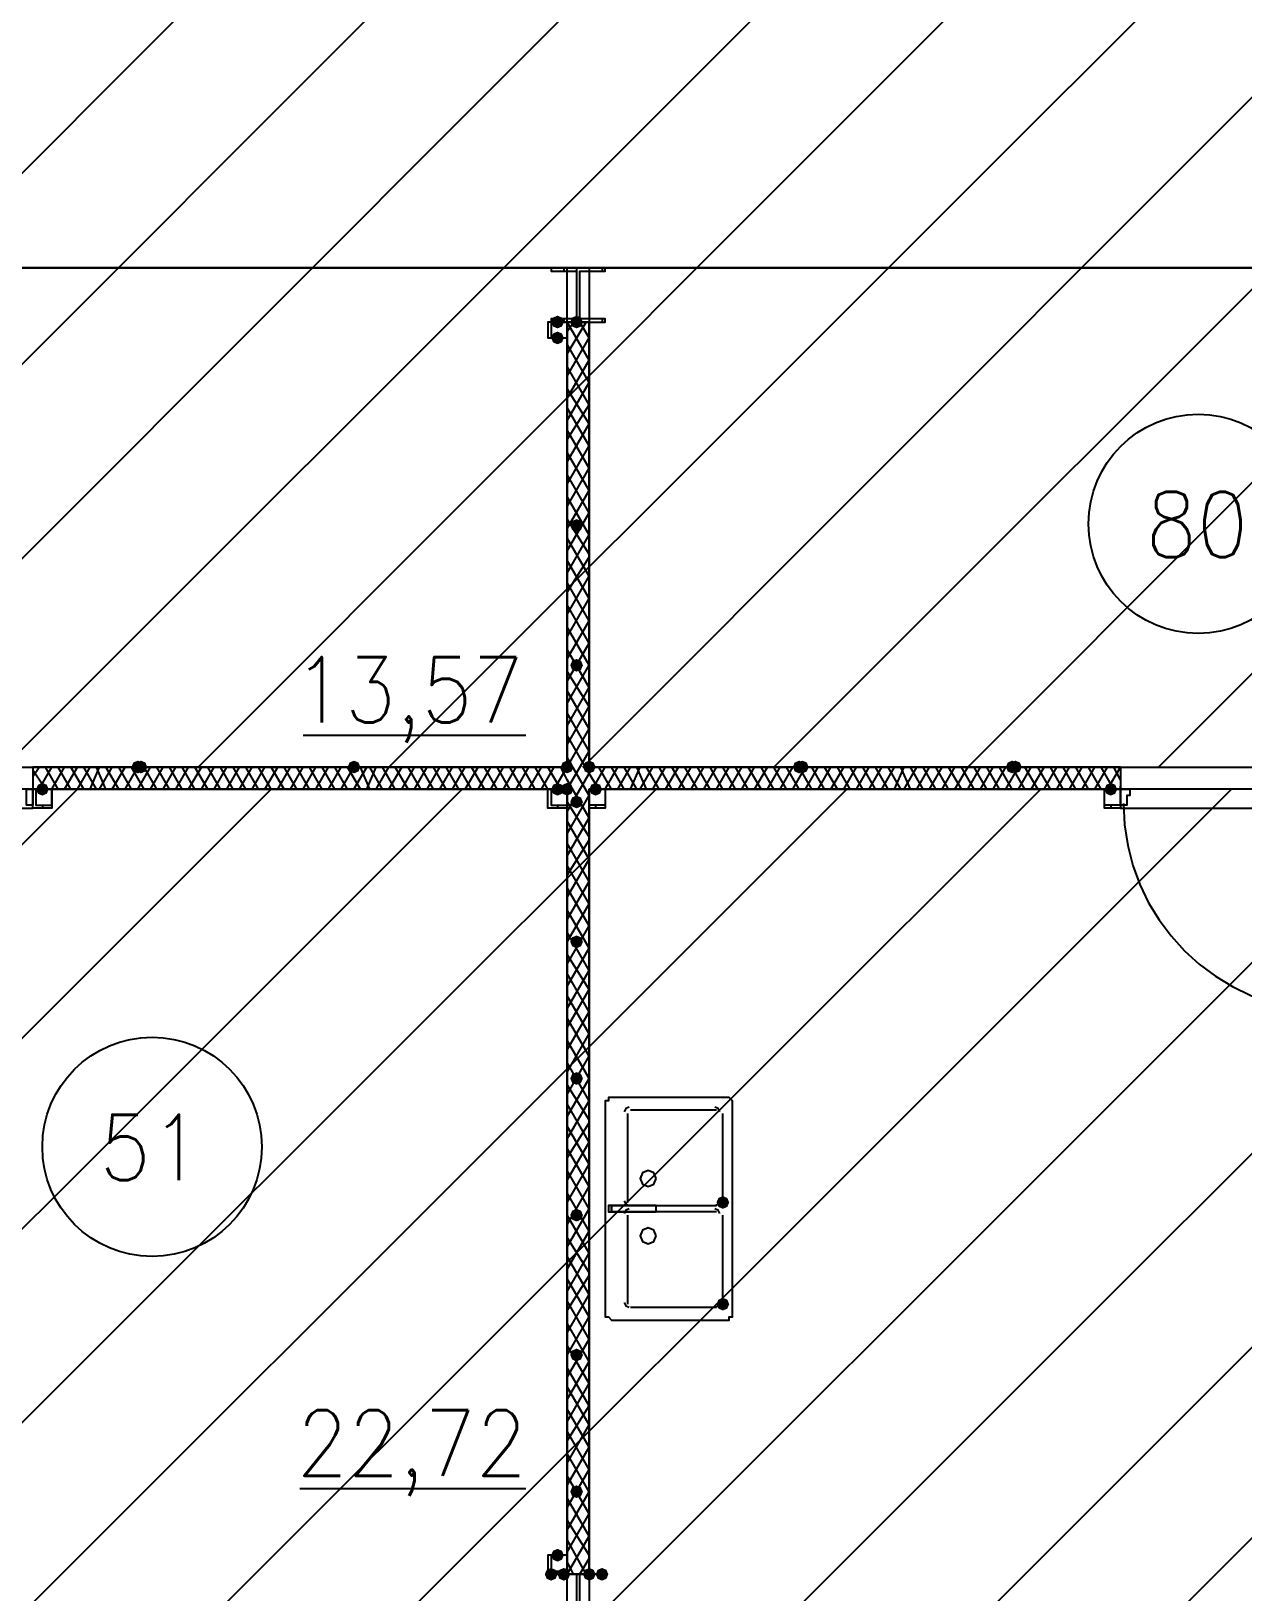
# Model space of a CAD drawing. Header units: millimetres. Extents: x 0 to 420, y 0 to 297.
# Drawn here: x 145.14 to 161.27, y 153.69 to 174.48 of the extents above; entities that cross this region are included whole.
import ezdxf

# ---------------------------------------------------------------- set-up
doc = ezdxf.new("R2010")
doc.units = ezdxf.units.MM
doc.layers.get('0').update_dxf_attribs({"linetype": 'CONTINUOUS'})
doc.styles.get("Standard").update_dxf_attribs({"font": 'STANDARD'})

msp = doc.modelspace()

# ---------------------------------------------------------------- hatches: boundary and pattern name
at = {"true_color": 0x000007}
for points in [[(152.230667, 170.603333), (152.205796, 170.543537), (152.146, 170.518667), (152.086204, 170.543537), (152.061333, 170.603333), (152.086204, 170.663129), (152.146, 170.688), (152.205796, 170.663129)], [(152.484667, 170.603333), (152.459796, 170.543537), (152.4, 170.518667), (152.340204, 170.543537), (152.315333, 170.603333), (152.340204, 170.663129), (152.4, 170.688), (152.459796, 170.663129)], [(152.230667, 170.391667), (152.205796, 170.331871), (152.146, 170.307), (152.086204, 170.331871), (152.061333, 170.391667), (152.086204, 170.451462), (152.146, 170.476333), (152.205796, 170.451463)], [(152.484667, 167.894), (152.459796, 167.834204), (152.4, 167.809333), (152.340204, 167.834204), (152.315333, 167.894), (152.340204, 167.953796), (152.4, 167.978667), (152.459796, 167.953796)], [(152.484667, 166.031333), (152.459796, 165.971537), (152.4, 165.946667), (152.340204, 165.971537), (152.315333, 166.031333), (152.340204, 166.091129), (152.4, 166.116), (152.459796, 166.091129)], [(145.372667, 164.380333), (145.347796, 164.320537), (145.288, 164.295667), (145.228204, 164.320537), (145.203333, 164.380333), (145.228204, 164.440129), (145.288, 164.465), (145.347796, 164.440129)], [(152.230667, 164.380333), (152.205796, 164.320537), (152.146, 164.295667), (152.086204, 164.320537), (152.061333, 164.380333), (152.086204, 164.440129), (152.146, 164.465), (152.205796, 164.440129)], [(152.357667, 164.380333), (152.332796, 164.320537), (152.273, 164.295667), (152.213204, 164.320537), (152.188333, 164.380333), (152.213204, 164.440129), (152.273, 164.465), (152.332796, 164.440129)], [(152.738667, 164.380333), (152.713796, 164.320537), (152.654, 164.295667), (152.594204, 164.320537), (152.569333, 164.380333), (152.594204, 164.440129), (152.654, 164.465), (152.713796, 164.440129)], [(159.596667, 164.380333), (159.571796, 164.320537), (159.512, 164.295667), (159.452204, 164.320537), (159.427333, 164.380333), (159.452204, 164.440129), (159.512, 164.465), (159.571796, 164.440129)], [(152.484667, 164.211), (152.459796, 164.151204), (152.4, 164.126333), (152.340204, 164.151204), (152.315333, 164.211), (152.340204, 164.270796), (152.4, 164.295667), (152.459796, 164.270796)], [(152.484667, 162.348333), (152.459796, 162.288537), (152.4, 162.263667), (152.340204, 162.288537), (152.315333, 162.348333), (152.340204, 162.408129), (152.4, 162.433), (152.459796, 162.408129)], [(152.484667, 160.528), (152.459796, 160.468204), (152.4, 160.443333), (152.340204, 160.468204), (152.315333, 160.528), (152.340204, 160.587796), (152.4, 160.612667), (152.459796, 160.587796)], [(154.432, 158.877), (154.407129, 158.817204), (154.347333, 158.792333), (154.287538, 158.817204), (154.262667, 158.877), (154.287537, 158.936796), (154.347333, 158.961667), (154.407129, 158.936796)], [(152.484667, 158.707667), (152.459796, 158.647871), (152.4, 158.623), (152.340204, 158.647871), (152.315333, 158.707667), (152.340204, 158.767462), (152.4, 158.792333), (152.459796, 158.767463)], [(154.432, 157.522333), (154.407129, 157.462538), (154.347333, 157.437667), (154.287538, 157.462538), (154.262667, 157.522333), (154.287537, 157.582129), (154.347333, 157.607), (154.407129, 157.582129)], [(152.484667, 156.845), (152.459796, 156.785204), (152.4, 156.760333), (152.340204, 156.785204), (152.315333, 156.845), (152.340204, 156.904796), (152.4, 156.929667), (152.459796, 156.904796)], [(152.484667, 155.024667), (152.459796, 154.964871), (152.4, 154.94), (152.340204, 154.964871), (152.315333, 155.024667), (152.340204, 155.084462), (152.4, 155.109333), (152.459796, 155.084463)], [(152.230667, 154.178), (152.205796, 154.118204), (152.146, 154.093333), (152.086204, 154.118204), (152.061333, 154.178), (152.086204, 154.237796), (152.146, 154.262667), (152.205796, 154.237796)], [(152.146, 153.924), (152.121129, 153.864204), (152.061333, 153.839333), (152.001538, 153.864204), (151.976667, 153.924), (152.001537, 153.983796), (152.061333, 154.008667), (152.121129, 153.983796)], [(152.315333, 153.924), (152.290462, 153.864204), (152.230667, 153.839333), (152.170871, 153.864204), (152.146, 153.924), (152.170871, 153.983796), (152.230667, 154.008667), (152.290462, 153.983796)], [(152.654, 153.924), (152.629129, 153.864204), (152.569333, 153.839333), (152.509538, 153.864204), (152.484667, 153.924), (152.509537, 153.983796), (152.569333, 154.008667), (152.629129, 153.983796)], [(152.823333, 153.924), (152.798463, 153.864204), (152.738667, 153.839333), (152.678871, 153.864204), (152.654, 153.924), (152.678871, 153.983796), (152.738667, 154.008667), (152.798462, 153.983796)]]:
    msp.add_hatch(color=0, dxfattribs=at).paths.add_polyline_path(points, flags=0)
h = msp.add_hatch(color=0, dxfattribs=at)
h.paths.add_polyline_path([(145.161, 164.676667), (152.273, 164.676667)], flags=0)
h.paths.add_polyline_path([(152.273, 164.676667), (145.161, 164.676667)], flags=0)
at = {"true_color": 0x0000fe}
for points in [[(146.642667, 164.676667), (146.617796, 164.616871), (146.558, 164.592), (146.498204, 164.616871), (146.473333, 164.676667), (146.498204, 164.736462), (146.558, 164.761333), (146.617796, 164.736463)], [(146.685, 164.676667), (146.660129, 164.616871), (146.600333, 164.592), (146.540538, 164.616871), (146.515667, 164.676667), (146.540537, 164.736462), (146.600333, 164.761333), (146.660129, 164.736463)], [(149.521333, 164.676667), (149.496462, 164.616871), (149.436667, 164.592), (149.376871, 164.616871), (149.352, 164.676667), (149.376871, 164.736462), (149.436667, 164.761333), (149.496462, 164.736463)], [(149.521333, 164.676667), (149.496462, 164.616871), (149.436667, 164.592), (149.376871, 164.616871), (149.352, 164.676667), (149.376871, 164.736462), (149.436667, 164.761333), (149.496462, 164.736463)], [(152.357667, 164.676667), (152.332796, 164.616871), (152.273, 164.592), (152.213204, 164.616871), (152.188333, 164.676667), (152.213204, 164.736462), (152.273, 164.761333), (152.332796, 164.736463)], [(152.357667, 164.676667), (152.332796, 164.616871), (152.273, 164.592), (152.213204, 164.616871), (152.188333, 164.676667), (152.213204, 164.736462), (152.273, 164.761333), (152.332796, 164.736463)], [(152.654, 164.676667), (152.629129, 164.616871), (152.569333, 164.592), (152.509538, 164.616871), (152.484667, 164.676667), (152.509537, 164.736462), (152.569333, 164.761333), (152.629129, 164.736463)], [(155.448, 164.676667), (155.423129, 164.616871), (155.363333, 164.592), (155.303538, 164.616871), (155.278667, 164.676667), (155.303537, 164.736462), (155.363333, 164.761333), (155.423129, 164.736463)], [(155.490333, 164.676667), (155.465463, 164.616871), (155.405667, 164.592), (155.345871, 164.616871), (155.321, 164.676667), (155.345871, 164.736462), (155.405667, 164.761333), (155.465462, 164.736463)], [(158.284333, 164.676667), (158.259462, 164.616871), (158.199667, 164.592), (158.139871, 164.616871), (158.115, 164.676667), (158.139871, 164.736462), (158.199667, 164.761333), (158.259462, 164.736463)], [(158.326667, 164.676667), (158.301796, 164.616871), (158.242, 164.592), (158.182204, 164.616871), (158.157333, 164.676667), (158.182204, 164.736462), (158.242, 164.761333), (158.301796, 164.736463)]]:
    msp.add_hatch(color=0, dxfattribs=at).paths.add_polyline_path(points, flags=0)
at = {"true_color": 0x000007}
h = msp.add_hatch(color=0, dxfattribs=at)
h.paths.add_polyline_path([(152.569333, 164.676667), (159.639, 164.676667)], flags=0)
h.paths.add_polyline_path([(159.639, 164.676667), (152.569333, 164.676667)], flags=0)

# ---------------------------------------------------------------- linework, layer by layer
at = {"color": 0, "true_color": 0x000020}
for points in [[(137.117668, 164.676666), (161.247668, 188.848999)], [(139.657668, 164.676666), (163.787668, 188.848999)], [(142.240001, 164.676666), (166.370001, 188.848999)], [(144.780001, 164.676666), (168.952334, 188.848999)], [(147.362334, 164.676666), (171.492334, 188.848999)], [(149.902334, 164.676666), (174.074668, 188.848999)], [(152.484668, 164.676666), (176.614668, 188.848999)], [(155.024668, 164.676666), (179.197001, 188.848999)], [(157.607001, 164.676666), (181.737001, 188.848999)], [(160.147001, 164.676666), (184.319334, 188.848999)]]:
    msp.add_lwpolyline(points, dxfattribs=at)
at = {"color": 0, "true_color": 0x000008}
msp.add_lwpolyline([(239.733667, 171.323), (239.733667, 182.202667), (118.279333, 182.202667), (118.279333, 171.323)], close=True, dxfattribs=at)
at = {"color": 0, "true_color": 0x0000ab}
for points in [[(152.273, 171.323), (135.170333, 171.323), (135.170333, 164.676667), (152.273, 164.676667)], [(152.569333, 171.323), (152.569333, 164.676667), (169.672, 164.676667), (169.672, 171.323)]]:
    msp.add_lwpolyline(points, close=True, dxfattribs=at)
at = {"color": 0, "true_color": 0x000007}
for points in [[(152.061333, 171.323), (152.061333, 171.280667)], [(152.230667, 171.323), (152.230667, 171.280667)], [(152.4, 171.323), (152.4, 170.603333)], [(152.569333, 171.323), (152.569333, 171.280667)], [(152.738667, 171.323), (152.738667, 171.280667)], [(152.061333, 170.645667), (152.061333, 170.603333)], [(152.230667, 170.645667), (152.230667, 170.603333)], [(152.273, 170.476333), (152.357667, 170.603333)], [(152.273, 170.18), (152.527, 170.603333)], [(152.569333, 170.095333), (152.273, 170.603333)], [(152.273, 170.603333), (152.273, 164.676667)], [(152.569333, 164.676667), (152.569333, 170.603333), (152.273, 170.603333)], [(152.569333, 170.391667), (152.442333, 170.603333)], [(152.569333, 170.645667), (152.569333, 170.603333)], [(152.738667, 170.645667), (152.738667, 170.603333)], [(152.273, 169.883667), (152.569333, 170.391667)], [(152.569333, 169.799), (152.273, 170.307)], [(152.273, 169.587333), (152.569333, 170.095333)], [(152.569333, 169.502667), (152.273, 170.010667)], [(152.273, 169.291), (152.569333, 169.799)], [(152.569333, 169.248667), (152.273, 169.714333)], [(152.273, 169.037), (152.569333, 169.502667)], [(152.569333, 168.952333), (152.273, 169.460333)], [(152.273, 168.740667), (152.569333, 169.248667)], [(152.569333, 168.656), (152.273, 169.164)], [(152.273, 168.444333), (152.569333, 168.952333)], [(152.569333, 168.359667), (152.273, 168.867667)], [(152.273, 168.148), (152.569333, 168.656)], [(152.569333, 168.063333), (152.273, 168.571333)], [(152.273, 167.851667), (152.569333, 168.359667)], [(152.569333, 167.767), (152.273, 168.275)], [(152.273, 167.555333), (152.569333, 168.063333)], [(152.569333, 167.513), (152.273, 167.978667)], [(152.273, 167.259), (152.569333, 167.767)], [(152.569333, 167.216667), (152.273, 167.724667)], [(152.273, 167.005), (152.569333, 167.470667)], [(152.569333, 166.920333), (152.273, 167.428333)], [(152.273, 166.708667), (152.569333, 167.216667)], [(152.569333, 166.624), (152.273, 167.132)], [(152.273, 166.412333), (152.569333, 166.920333)], [(152.569333, 166.327667), (152.273, 166.835667)], [(152.273, 166.116), (152.569333, 166.624)], [(152.569333, 166.031333), (152.273, 166.539333)], [(152.273, 165.819667), (152.569333, 166.327667)], [(152.569333, 165.735), (152.273, 166.243)], [(152.273, 165.523333), (152.569333, 166.031333)], [(152.569333, 165.481), (152.273, 165.946667)], [(152.273, 165.227), (152.569333, 165.735)], [(152.569333, 165.184667), (152.273, 165.692667)], [(152.273, 164.973), (152.569333, 165.481)], [(152.569333, 164.888333), (152.273, 165.396333)], [(148.759333, 165.1), (151.722667, 165.1)], [(152.273, 164.676667), (152.569333, 165.184667)], [(152.569333, 164.592), (152.273, 165.1)], [(152.273, 164.380333), (152.569333, 164.888333)], [(145.161, 164.549667), (145.245667, 164.676667)], [(145.161, 164.676667), (152.273, 164.676667), (145.161, 164.676667), (152.273, 164.676667)], [(145.161, 164.676667), (145.161, 164.380333)], [(145.161, 164.676667), (145.161, 164.380333)], [(152.273, 164.676667), (145.161, 164.676667)], [(145.330333, 164.380333), (145.161, 164.634333)], [(145.245667, 164.380333), (145.415, 164.676667)], [(145.499667, 164.380333), (145.330333, 164.676667)], [(145.415, 164.380333), (145.584333, 164.676667)], [(145.669, 164.380333), (145.499667, 164.676667)], [(145.584333, 164.380333), (145.753667, 164.676667)], [(145.838333, 164.380333), (145.669, 164.676667)], [(145.753667, 164.380333), (145.923, 164.676667)], [(146.007667, 164.380333), (145.838333, 164.676667)], [(145.923, 164.380333), (146.05, 164.676667)], [(146.134667, 164.380333), (146.007667, 164.676667)], [(146.05, 164.380333), (146.219333, 164.676667)], [(146.304, 164.380333), (146.134667, 164.676667)], [(146.219333, 164.380333), (146.388667, 164.676667)], [(146.473333, 164.380333), (146.304, 164.676667)], [(146.388667, 164.380333), (146.558, 164.676667)], [(146.642667, 164.380333), (146.473333, 164.676667)], [(146.558, 164.380333), (146.727333, 164.676667)], [(146.812, 164.380333), (146.642667, 164.676667)], [(146.727333, 164.380333), (146.896667, 164.676667)], [(146.981333, 164.380333), (146.812, 164.676667)], [(146.896667, 164.380333), (147.066, 164.676667)], [(147.150667, 164.380333), (146.981333, 164.676667)], [(147.066, 164.380333), (147.235333, 164.676667)], [(147.32, 164.380333), (147.150667, 164.676667)], [(147.235333, 164.380333), (147.404667, 164.676667)], [(147.489333, 164.380333), (147.32, 164.676667)], [(147.404667, 164.380333), (147.574, 164.676667)], [(147.658667, 164.380333), (147.489333, 164.676667)], [(147.574, 164.380333), (147.743333, 164.676667)], [(147.828, 164.380333), (147.658667, 164.676667)], [(147.743333, 164.380333), (147.912667, 164.676667)], [(147.997333, 164.380333), (147.828, 164.676667)], [(147.912667, 164.380333), (148.082, 164.676667)], [(148.166667, 164.380333), (147.997333, 164.676667)], [(148.082, 164.380333), (148.251333, 164.676667)], [(148.336, 164.380333), (148.166667, 164.676667)], [(148.251333, 164.380333), (148.420667, 164.676667)], [(148.505333, 164.380333), (148.336, 164.676667)], [(148.420667, 164.380333), (148.59, 164.676667)], [(148.674667, 164.380333), (148.505333, 164.676667)], [(148.59, 164.380333), (148.759333, 164.676667)], [(148.844, 164.380333), (148.674667, 164.676667)], [(148.759333, 164.380333), (148.928667, 164.676667)], [(149.013333, 164.380333), (148.844, 164.676667)], [(148.928667, 164.380333), (149.098, 164.676667)], [(149.182667, 164.380333), (149.013333, 164.676667)], [(149.098, 164.380333), (149.267333, 164.676667)], [(149.352, 164.380333), (149.182667, 164.676667)], [(149.267333, 164.380333), (149.436667, 164.676667)], [(149.521333, 164.380333), (149.352, 164.676667)], [(149.436667, 164.380333), (149.606, 164.676667)], [(149.648333, 164.380333), (149.521333, 164.676667)], [(149.606, 164.380333), (149.733, 164.676667)], [(149.817667, 164.380333), (149.648333, 164.676667)], [(149.733, 164.380333), (149.902333, 164.676667)], [(149.987, 164.380333), (149.817667, 164.676667)], [(149.902333, 164.380333), (150.071667, 164.676667)], [(150.156333, 164.380333), (149.987, 164.676667)], [(150.071667, 164.380333), (150.241, 164.676667)], [(150.325667, 164.380333), (150.156333, 164.676667)], [(150.241, 164.380333), (150.410333, 164.676667)], [(150.495, 164.380333), (150.325667, 164.676667)], [(150.410333, 164.380333), (150.579667, 164.676667)], [(150.664333, 164.380333), (150.495, 164.676667)], [(150.579667, 164.380333), (150.749, 164.676667)], [(150.833667, 164.380333), (150.664333, 164.676667)], [(150.749, 164.380333), (150.918333, 164.676667)], [(151.003, 164.380333), (150.833667, 164.676667)], [(150.918333, 164.380333), (151.087667, 164.676667)], [(151.172333, 164.380333), (151.003, 164.676667)], [(151.087667, 164.380333), (151.257, 164.676667)], [(151.341667, 164.380333), (151.172333, 164.676667)], [(151.257, 164.380333), (151.426333, 164.676667)], [(151.511, 164.380333), (151.341667, 164.676667)], [(151.426333, 164.380333), (151.595667, 164.676667)], [(151.680333, 164.380333), (151.511, 164.676667)], [(151.595667, 164.380333), (151.765, 164.676667)], [(151.849667, 164.380333), (151.680333, 164.676667)], [(151.765, 164.380333), (151.934333, 164.676667)], [(152.019, 164.380333), (151.849667, 164.676667)], [(151.934333, 164.380333), (152.103667, 164.676667)], [(152.188333, 164.380333), (152.019, 164.676667)], [(152.103667, 164.380333), (152.273, 164.676667)], [(152.273, 164.507333), (152.188333, 164.676667)], [(152.569333, 164.295667), (152.273, 164.803667)], [(152.569333, 164.592), (152.611667, 164.676667)], [(159.639, 164.676667), (152.569333, 164.676667), (159.639, 164.676667), (152.569333, 164.676667)], [(159.639, 164.676667), (152.569333, 164.676667)], [(152.611667, 164.380333), (152.781, 164.676667)], [(152.865667, 164.380333), (152.696333, 164.676667)], [(152.781, 164.380333), (152.950333, 164.676667)], [(153.035, 164.380333), (152.865667, 164.676667)], [(152.950333, 164.380333), (153.119667, 164.676667)], [(153.204333, 164.380333), (153.035, 164.676667)], [(153.119667, 164.380333), (153.246667, 164.676667)], [(153.331333, 164.380333), (153.204333, 164.676667)], [(153.246667, 164.380333), (153.416, 164.676667)], [(153.500667, 164.380333), (153.331333, 164.676667)], [(153.416, 164.380333), (153.585333, 164.676667)], [(153.67, 164.380333), (153.500667, 164.676667)], [(153.585333, 164.380333), (153.754667, 164.676667)], [(153.839333, 164.380333), (153.67, 164.676667)], [(153.754667, 164.380333), (153.924, 164.676667)], [(154.008667, 164.380333), (153.839333, 164.676667)], [(153.924, 164.380333), (154.093333, 164.676667)], [(154.178, 164.380333), (154.008667, 164.676667)], [(154.093333, 164.380333), (154.262667, 164.676667)], [(154.347333, 164.380333), (154.178, 164.676667)], [(154.262667, 164.380333), (154.432, 164.676667)], [(154.516667, 164.380333), (154.347333, 164.676667)], [(154.432, 164.380333), (154.601333, 164.676667)], [(154.686, 164.380333), (154.516667, 164.676667)], [(154.601333, 164.380333), (154.770667, 164.676667)], [(154.855333, 164.380333), (154.686, 164.676667)], [(154.770667, 164.380333), (154.94, 164.676667)], [(155.024667, 164.380333), (154.855333, 164.676667)], [(154.94, 164.380333), (155.109333, 164.676667)], [(155.194, 164.380333), (155.024667, 164.676667)], [(155.109333, 164.380333), (155.278667, 164.676667)], [(155.363333, 164.380333), (155.194, 164.676667)], [(155.278667, 164.380333), (155.448, 164.676667)], [(155.532667, 164.380333), (155.363333, 164.676667)], [(155.448, 164.380333), (155.617333, 164.676667)], [(155.702, 164.380333), (155.532667, 164.676667)], [(155.617333, 164.380333), (155.786667, 164.676667)], [(155.871333, 164.380333), (155.702, 164.676667)], [(155.786667, 164.380333), (155.956, 164.676667)], [(156.040667, 164.380333), (155.871333, 164.676667)], [(155.956, 164.380333), (156.125333, 164.676667)], [(156.21, 164.380333), (156.040667, 164.676667)], [(156.125333, 164.380333), (156.294667, 164.676667)], [(156.379333, 164.380333), (156.21, 164.676667)], [(156.294667, 164.380333), (156.464, 164.676667)], [(156.548667, 164.380333), (156.379333, 164.676667)], [(156.464, 164.380333), (156.633333, 164.676667)], [(156.718, 164.380333), (156.548667, 164.676667)], [(156.633333, 164.380333), (156.760333, 164.676667)], [(156.845, 164.380333), (156.718, 164.676667)], [(156.760333, 164.380333), (156.929667, 164.676667)], [(157.014333, 164.380333), (156.845, 164.676667)], [(156.929667, 164.380333), (157.099, 164.676667)], [(157.183667, 164.380333), (157.014333, 164.676667)], [(157.099, 164.380333), (157.268333, 164.676667)], [(157.353, 164.380333), (157.183667, 164.676667)], [(157.268333, 164.380333), (157.437667, 164.676667)], [(157.522333, 164.380333), (157.353, 164.676667)], [(157.437667, 164.380333), (157.607, 164.676667)], [(157.691667, 164.380333), (157.522333, 164.676667)], [(157.607, 164.380333), (157.776333, 164.676667)], [(157.861, 164.380333), (157.691667, 164.676667)], [(157.776333, 164.380333), (157.945667, 164.676667)], [(158.030333, 164.380333), (157.861, 164.676667)], [(157.945667, 164.380333), (158.115, 164.676667)], [(158.199667, 164.380333), (158.030333, 164.676667)], [(158.115, 164.380333), (158.284333, 164.676667)], [(158.369, 164.380333), (158.199667, 164.676667)], [(158.284333, 164.380333), (158.453667, 164.676667)], [(158.538333, 164.380333), (158.369, 164.676667)], [(158.453667, 164.380333), (158.623, 164.676667)], [(158.707667, 164.380333), (158.538333, 164.676667)], [(158.623, 164.380333), (158.792333, 164.676667)], [(158.877, 164.380333), (158.707667, 164.676667)], [(158.792333, 164.380333), (158.961667, 164.676667)], [(159.046333, 164.380333), (158.877, 164.676667)], [(158.961667, 164.380333), (159.131, 164.676667)], [(159.215667, 164.380333), (159.046333, 164.676667)], [(159.131, 164.380333), (159.300333, 164.676667)], [(159.385, 164.380333), (159.215667, 164.676667)], [(159.300333, 164.380333), (159.469667, 164.676667)], [(159.554333, 164.380333), (159.385, 164.676667)], [(159.469667, 164.380333), (159.639, 164.676667)], [(159.639, 164.507333), (159.554333, 164.676667)], [(159.639, 164.676667), (159.639, 164.380333)], [(159.639, 164.676667), (159.639, 164.380333)], [(152.273, 164.084), (152.569333, 164.592)], [(152.569333, 163.999333), (152.273, 164.507333)], [(152.696333, 164.380333), (152.569333, 164.592)], [(159.639, 164.380333), (159.639, 164.422667)], [(145.161, 164.253333), (145.161, 164.380333), (143.721667, 164.380333)], [(143.721667, 164.126333), (145.161, 164.126333), (145.161, 164.253333)], [(145.161, 164.380333), (152.273, 164.380333)], [(152.273, 164.380333), (152.273, 153.924), (152.569333, 153.924), (152.569333, 164.380333)], [(152.273, 163.787667), (152.569333, 164.295667)], [(152.569333, 163.745333), (152.273, 164.211)], [(152.569333, 164.380333), (159.639, 164.380333)], [(161.120667, 164.380333), (159.639, 164.380333), (159.639, 164.253333)], [(159.639, 164.253333), (159.639, 164.126333), (161.120667, 164.126333)], [(162.56, 164.253333), (162.56, 164.380333), (161.120667, 164.380333)], [(161.120667, 164.126333), (162.56, 164.126333), (162.56, 164.253333)], [(145.288, 164.168667), (145.288, 164.126333)], [(152.146, 164.168667), (152.146, 164.126333)], [(152.273, 163.491333), (152.569333, 163.999333)], [(152.654, 164.168667), (152.654, 164.126333)], [(159.512, 164.168667), (159.512, 164.126333)], [(159.681333, 164.189833), (159.695649, 163.906325), (159.737667, 163.631006), (159.805993, 163.365272), (159.899234, 163.110515), (160.015996, 162.86813), (160.154886, 162.639509), (160.314509, 162.426048), (160.493472, 162.229139), (160.690381, 162.050176), (160.903843, 161.890552), (161.132463, 161.751663), (161.374849, 161.634901), (161.629605, 161.54166), (161.89534, 161.473334), (162.170658, 161.431316), (162.454167, 161.417)], [(152.569333, 163.449), (152.273, 163.957)], [(152.273, 163.237333), (152.569333, 163.703)], [(152.569333, 163.152667), (152.273, 163.660667)], [(152.273, 162.941), (152.569333, 163.449)], [(152.569333, 162.856333), (152.273, 163.364333)], [(152.273, 162.644667), (152.569333, 163.152667)], [(152.569333, 162.56), (152.273, 163.068)], [(152.273, 162.348333), (152.569333, 162.856333)], [(152.569333, 162.263667), (152.273, 162.771667)], [(152.273, 162.052), (152.569333, 162.56)], [(152.569333, 161.967333), (152.273, 162.475333)], [(152.273, 161.755667), (152.569333, 162.263667)], [(152.569333, 161.713333), (152.273, 162.179)], [(152.273, 161.459333), (152.569333, 161.967333)], [(152.569333, 161.417), (152.273, 161.925)], [(152.273, 161.205333), (152.569333, 161.713333)], [(152.569333, 161.120667), (152.273, 161.628667)], [(152.273, 160.909), (152.569333, 161.417)], [(152.569333, 160.824333), (152.273, 161.332333)], [(152.273, 160.612667), (152.569333, 161.120667)], [(152.569333, 160.528), (152.273, 161.036)], [(152.273, 160.316333), (152.569333, 160.824333)], [(152.569333, 160.231667), (152.273, 160.739667)], [(152.273, 160.02), (152.569333, 160.528)], [(152.569333, 159.977667), (152.273, 160.443333)], [(152.273, 159.723667), (152.569333, 160.231667)], [(152.569333, 159.681333), (152.273, 160.189333)], [(153.0985, 160.147), (153.053606, 160.128394), (153.035, 160.0835)], [(153.077333, 160.062333), (153.077333, 158.877)], [(154.262667, 160.104667), (153.119667, 160.104667)], [(154.305, 160.0835), (154.286395, 160.128394), (154.2415, 160.147)], [(154.347333, 158.877), (154.347333, 160.062333)], [(152.273, 159.469667), (152.569333, 159.935333)], [(152.569333, 159.385), (152.273, 159.893)], [(152.273, 159.173333), (152.569333, 159.681333)], [(152.569333, 159.088667), (152.273, 159.596667)], [(152.273, 158.877), (152.569333, 159.385)], [(152.569333, 158.792333), (152.273, 159.300333)], [(152.273, 158.580667), (152.569333, 159.088667)], [(152.569333, 158.496), (152.273, 159.004)], [(153.035, 158.898167), (153.053606, 158.853272), (153.0985, 158.834667)], [(153.119667, 158.834667), (154.262667, 158.834667)], [(154.2415, 158.834667), (154.286395, 158.853272), (154.305, 158.898167)], [(152.273, 158.284333), (152.569333, 158.792333)], [(152.569333, 158.199667), (152.273, 158.707667)], [(153.0985, 158.792333), (153.053606, 158.773728), (153.035, 158.728833)], [(153.077333, 158.707667), (153.077333, 157.522333)], [(154.262667, 158.75), (153.119667, 158.75)], [(154.305, 158.728833), (154.286395, 158.773728), (154.2415, 158.792333)], [(154.347333, 157.522333), (154.347333, 158.707667)], [(152.273, 157.988), (152.569333, 158.496)], [(152.569333, 157.945667), (152.273, 158.411333)], [(152.273, 157.691667), (152.569333, 158.199667)], [(152.569333, 157.649333), (152.273, 158.157333)], [(152.273, 157.437667), (152.569333, 157.903333)], [(152.569333, 157.353), (152.273, 157.861)], [(152.273, 157.141333), (152.569333, 157.649333)], [(152.569333, 157.056667), (152.273, 157.564667)], [(152.273, 156.845), (152.569333, 157.353)], [(153.035, 157.5435), (153.053606, 157.498606), (153.0985, 157.48)], [(153.119667, 157.48), (154.262667, 157.48)], [(154.2415, 157.48), (154.286395, 157.498606), (154.305, 157.5435)], [(152.569333, 156.760333), (152.273, 157.268333)], [(152.273, 156.548667), (152.569333, 157.056667)], [(152.569333, 156.464), (152.273, 156.972)], [(152.273, 156.252333), (152.569333, 156.760333)], [(152.569333, 156.167667), (152.273, 156.675667)], [(152.273, 155.956), (152.569333, 156.464)], [(152.569333, 155.913667), (152.273, 156.421667)], [(152.273, 155.702), (152.569333, 156.167667)], [(152.569333, 155.617333), (152.273, 156.125333)], [(152.273, 155.405667), (152.569333, 155.913667)], [(152.569333, 155.321), (152.273, 155.829)], [(152.273, 155.109333), (152.569333, 155.617333)], [(152.569333, 155.024667), (152.273, 155.532667)], [(152.273, 154.813), (152.569333, 155.321)], [(148.717, 155.067), (151.722667, 155.067)], [(152.569333, 154.728333), (152.273, 155.236333)], [(152.273, 154.516667), (152.569333, 155.024667)], [(152.569333, 154.432), (152.273, 154.94)], [(152.273, 154.220333), (152.569333, 154.728333)], [(152.569333, 154.178), (152.273, 154.643667)], [(152.273, 153.924), (152.569333, 154.432)], [(152.527, 153.924), (152.273, 154.389667)], [(152.357667, 153.924), (152.273, 154.093333)], [(152.442333, 153.924), (152.569333, 154.135667)], [(152.146, 153.966333), (152.146, 153.924)], [(152.4, 153.924), (152.4, 153.204333)]]:
    msp.add_lwpolyline(points, dxfattribs=at)
for points in [[(152.781, 171.323), (152.061333, 171.323), (152.061333, 171.280667), (152.4, 171.280667), (152.4, 170.645667), (152.061333, 170.645667), (152.061333, 170.603333), (152.781, 170.603333), (152.781, 170.645667), (152.442333, 170.645667), (152.442333, 171.280667), (152.781, 171.280667)], [(152.273, 170.603333), (152.061333, 170.603333), (152.061333, 170.391667), (152.273, 170.391667), (152.273, 170.603333), (152.019, 170.603333), (152.019, 170.391667), (152.273, 170.391667)], [(145.161, 164.676667), (152.273, 164.676667)], [(152.273, 164.676667), (145.161, 164.676667)], [(145.161, 164.676667), (152.273, 164.676667)], [(145.161, 164.676667), (152.273, 164.676667)], [(152.569333, 164.676667), (159.639, 164.676667)], [(159.639, 164.676667), (152.569333, 164.676667)], [(159.639, 164.676667), (152.569333, 164.676667), (159.639, 164.676667), (152.569333, 164.676667)], [(135.170333, 164.380333), (135.170333, 153.204333), (152.273, 153.204333), (152.273, 164.380333)], [(145.161, 164.380333), (145.161, 164.168667), (145.076333, 164.168667), (145.076333, 164.295667), (145.076333, 164.380333)], [(145.161, 164.380333), (145.415, 164.380333), (145.415, 164.126333), (145.161, 164.126333)], [(145.203333, 164.380333), (145.203333, 164.168667), (145.415, 164.168667), (145.415, 164.380333)], [(152.019, 164.380333), (152.273, 164.380333), (152.273, 164.126333), (152.019, 164.126333)], [(152.061333, 164.380333), (152.061333, 164.168667), (152.273, 164.168667), (152.273, 164.380333)], [(152.569333, 164.380333), (152.781, 164.380333), (152.781, 164.168667), (152.569333, 164.168667), (152.569333, 164.380333), (152.781, 164.380333), (152.781, 164.126333), (152.569333, 164.126333)], [(169.672, 153.204333), (169.672, 164.380333), (152.569333, 164.380333), (152.569333, 153.204333)], [(159.427333, 164.380333), (159.639, 164.380333), (159.639, 164.168667), (159.427333, 164.168667), (159.427333, 164.380333), (159.639, 164.380333), (159.639, 164.126333), (159.427333, 164.126333)], [(159.766, 164.380333), (159.766, 164.295667), (159.723667, 164.295667), (159.723667, 164.168667), (159.639, 164.168667), (159.639, 164.380333)], [(154.474333, 157.395333), (154.474333, 160.189333), (154.474333, 160.231667), (154.432, 160.274), (152.865667, 160.274), (152.823333, 160.274), (152.823333, 160.231667), (152.781, 160.231667), (152.781, 160.189333), (152.781, 157.395333), (152.781, 157.353), (152.823333, 157.353), (152.865667, 157.310667), (154.432, 157.310667), (154.432, 157.353), (154.474333, 157.353)], [(153.458333, 159.1945), (153.42734, 159.26934), (153.3525, 159.300333), (153.27766, 159.26934), (153.246667, 159.1945), (153.27766, 159.11966), (153.3525, 159.088667), (153.42734, 159.11966)], [(153.035, 158.75), (152.865667, 158.75), (152.865667, 158.792333), (152.865667, 158.834667), (153.035, 158.834667), (152.823333, 158.834667), (152.823333, 158.75)], [(153.458333, 158.75), (153.458333, 158.792333), (153.458333, 158.834667), (152.865667, 158.834667), (152.865667, 158.792333), (152.865667, 158.75)], [(153.119667, 158.834667), (153.035, 158.834667)], [(153.119667, 158.75), (153.035, 158.75)], [(153.458333, 158.4325), (153.42734, 158.50734), (153.3525, 158.538333), (153.27766, 158.50734), (153.246667, 158.4325), (153.27766, 158.35766), (153.3525, 158.326667), (153.42734, 158.35766)], [(152.273, 154.178), (152.061333, 154.178), (152.061333, 153.966333), (152.273, 153.966333), (152.273, 154.178), (152.019, 154.178), (152.019, 153.924), (152.273, 153.924)], [(152.781, 153.924), (152.061333, 153.924), (152.4, 153.924), (152.4, 153.246667), (152.061333, 153.246667), (152.061333, 153.204333), (152.781, 153.204333), (152.781, 153.246667), (152.442333, 153.246667), (152.442333, 153.924)]]:
    msp.add_lwpolyline(points, close=True, dxfattribs=at)
at = {"color": 0, "true_color": 0x000001}
for points in [[(105.664001, 124.290666), (145.753668, 164.380333)], [(105.664001, 121.708333), (148.336001, 164.380333)], [(105.664001, 119.168333), (150.876001, 164.380333)], [(107.484335, 118.448666), (153.458334, 164.380333)], [(110.066668, 118.448666), (155.998334, 164.380333)], [(112.606668, 118.448666), (158.580668, 164.380333)], [(115.189001, 118.448666), (161.120668, 164.380333)], [(117.771335, 118.448666), (163.703001, 164.380333)], [(120.311335, 118.448666), (166.243001, 164.380333)], [(122.893668, 118.448666), (168.825334, 164.380333)], [(125.433668, 118.448666), (171.365334, 164.380333)]]:
    msp.add_lwpolyline(points, dxfattribs=at)
at = {"color": 0, "true_color": 0x000007}
for centre in [(160.676167, 167.915167), (146.7485, 159.617833)]:
    msp.add_circle(centre, 1.4605, dxfattribs=at)

# ---------------------------------------------------------------- texts
at = {"color": 0, "true_color": 0x000007, "char_height": 0.872032, "attachment_point": 1}
for s, insert, width in [('80', (159.97766, 168.342697), 1.06581688), ('13,57', (148.63234, 166.141367), 2.56764984), ('51', (146.05, 160.045366), 0.87203199), ('22,72', (148.674663, 156.108362), 2.76143456)]:
    msp.add_mtext(s, dxfattribs=dict(at, insert=insert, width=width))

doc.saveas('drawing.dxf')
